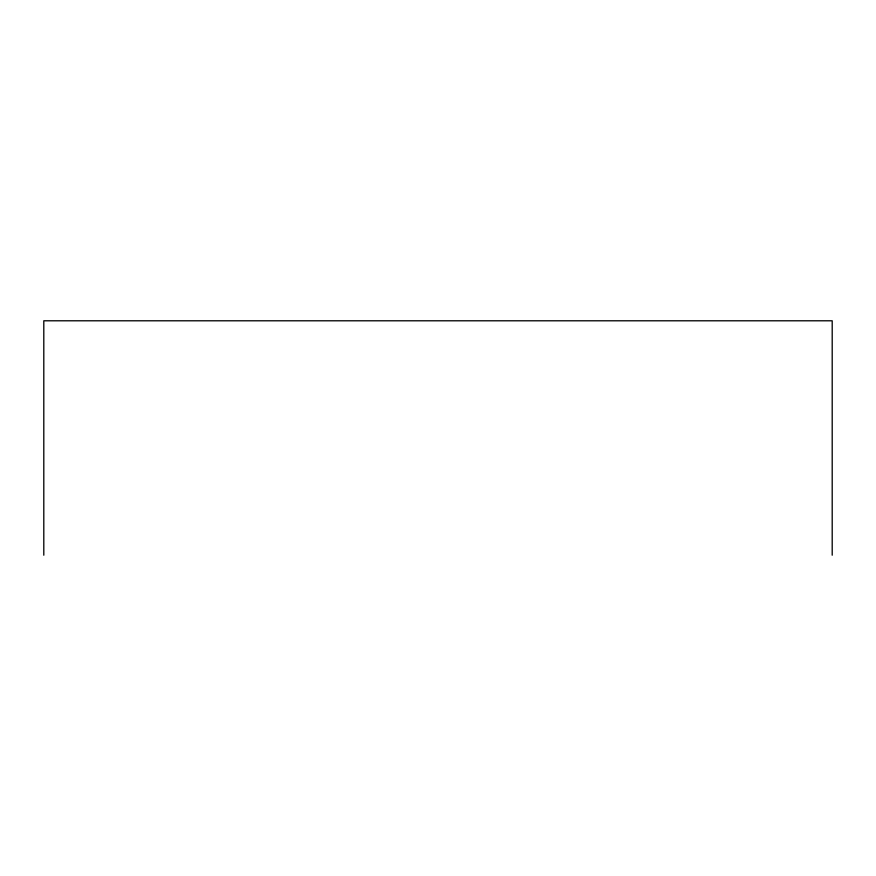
<?xml version="1.0" encoding="UTF-8"?>
<svg xmlns="http://www.w3.org/2000/svg" width="876" height="876" viewBox="0 0 876 876"><rect width="100%" height="100%" fill="white"/><g stroke="black" fill="none" stroke-linecap="round" stroke-linejoin="round"><path stroke-width="1.31" d="M832.2 555.209L832.2 320.791L43.8 320.791L43.8 555.209"/></g></svg>
